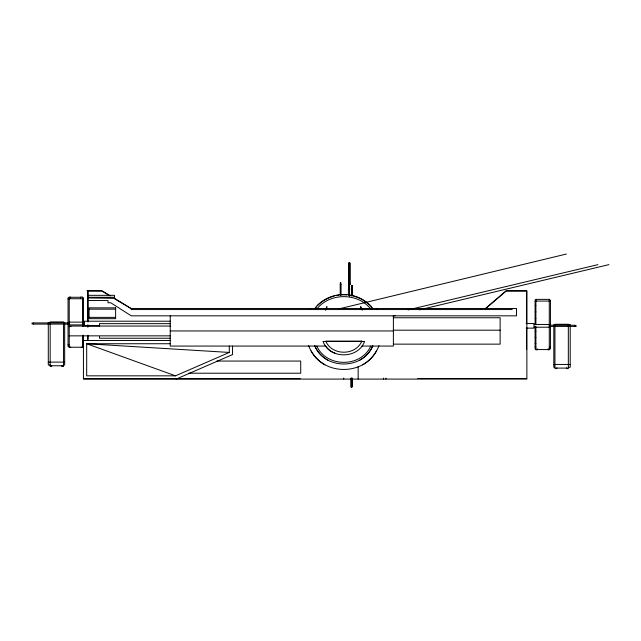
<?xml version="1.0" encoding="UTF-8"?>
<svg xmlns="http://www.w3.org/2000/svg" width="641" height="641" viewBox="0 0 641 641"><rect width="100%" height="100%" fill="white"/><g stroke="black" fill="none" stroke-linecap="round" stroke-linejoin="round"><path stroke-width="0.96" d="M326.517 309.531L326.91 306.574L325.396 310.236M370.794 346.068C361.075 367.766 326.501 367.758 316.79 346.068M372.605 346.068C362.862 369.961 324.723 369.961 314.971 346.068M314.899 308.481L317.167 305.533A37.683 37.683 0 0 1 370.458 305.573L372.685 308.481M315.035 308.746L316.197 307.239M316.894 308.922C329.875 292.536 357.718 292.544 370.69 308.93M376.411 351.06C363.199 375.594 324.33 375.57 311.141 351.02M485.413 308.481L506.15 290.75L526.878 290.75L526.878 379.087L83.434 379.087L83.434 340.483L170.634 340.483M485.509 308.746L506.246 291.022L526.614 291.022L526.614 323.761M170.482 343.736L86.687 343.736L86.687 375.834L175.498 375.834L229.294 352.438L229.294 346.068M176.179 379.087L232.547 354.569L232.547 346.068M339.249 308.81L566.356 254.044M408.205 309.867L597.909 264.645M393.165 316.125L395.112 315.66M419.414 309.859L608.95 264.613M350.523 284.275L349.537 284.275L349.537 296.262M352.342 287.993L351.645 287.993L351.645 295.838M349.81 288.963L348.424 288.963L348.424 294.852M87.256 290.75L101.927 290.75L110.308 295.813M88.378 291.07L87.256 291.126L87.256 290.389M87.753 295.325L114.491 295.325L114.491 298.353L131.245 308.481L516.51 308.481L516.51 315.829L131.245 315.829L110.741 302.76L108.009 302.76L108.009 300.525L87.753 300.525M70.59 297.272L80.734 297.272M87.753 297.288L114.491 297.288M69.228 297.841L68.058 297.841L68.058 346.605L69.228 346.605M82.609 297.777L83.386 297.777L83.386 326.221M69.228 298.738L82.609 298.738M68.058 299.018L69.228 299.018M82.609 298.986L83.386 298.986M535.884 300.1L535.107 300.1L535.107 324.827M549.273 300.164L550.443 300.164L550.443 348.928L549.273 348.928M535.884 301.062L549.273 301.062M535.107 301.318L535.884 301.318M549.273 301.35L550.443 301.35M535.107 305.621L535.884 305.621M89.083 309.162L115.628 309.162M535.107 311.943L535.884 311.943M89.083 317.367L115.628 317.367M393.382 317.752L500.124 317.752L500.124 344.145L393.382 344.145M535.107 318.369L535.884 318.369M170.506 321.213L84.444 321.213L84.444 325.804L99.716 325.804M69.228 322.135L84.444 322.135M50.166 322.519L48.291 322.519L48.291 364.993L50.166 364.993M63.547 322.527L64.669 322.527L64.669 364.985L63.547 364.985M69.228 322.928L33.3 322.928L33.3 324.098L69.228 324.098M33.3 323.088L32.05 323.088L32.05 323.921L33.3 323.937M526.149 323.545L534.049 323.545L534.049 328.136L526.149 328.136M170.234 323.657L99.515 323.657L99.515 326.029M534.049 324.458L549.273 324.458M554.946 324.586L568.327 324.586M69.228 324.891L84.444 324.891M554.946 324.851L553.824 324.851L553.824 367.317L554.946 367.317M568.327 324.851L570.202 324.851L570.202 367.325L568.327 367.325M553.824 325.099L554.946 325.099M568.327 325.091L570.202 325.091M549.273 325.251L574.665 325.251L574.665 326.421L549.273 326.421M574.665 325.412L575.979 325.412L575.979 326.245M69.228 326.053L170.234 326.053M574.665 326.261L575.979 326.261M69.228 326.581L71.007 326.581M534.049 327.214L549.273 327.214M393.382 330.187L500.124 330.187M170.234 330.948L393.382 330.948M535.107 331.237L535.884 331.237M69.228 335.852L170.234 335.852M535.107 337.511L535.884 337.511M170.234 338.24L99.515 338.24L99.515 336.349M535.107 343.576L535.884 343.576M68.058 344.754L69.228 344.754M82.609 344.778L83.386 344.778M361.828 346.068L393.382 346.068L393.382 315.829M82.609 346.677L83.386 346.677L83.386 335.187M535.107 347.101L535.884 347.101M549.273 347.085L550.443 347.085M69.228 347.23L82.609 347.23M535.884 349L535.107 349L535.107 326.557M549.273 349.081L547.855 349.081L547.855 349.778L549.273 349.778L549.273 299.371L535.884 299.371L535.884 324.562M535.884 349.553L549.273 349.553M216.73 361.059L300.717 361.059L300.717 373.214L188.574 373.214M50.166 362.117L63.547 362.117M48.291 362.213L50.166 362.213M63.547 362.221L64.669 362.221M554.946 364.441L568.327 364.441M553.824 364.545L554.946 364.545M568.327 364.545L570.202 364.545M63.547 365.787L51.609 365.763L51.609 366.275L50.166 366.275L50.166 321.934L63.547 321.934L63.547 366.275L61.712 366.275L61.712 365.763M50.166 365.851L51.609 365.851M556.789 368.094L566.884 368.094M417.764 378.527L526.245 378.527M83.899 378.671L300.252 378.671M87.753 297.929L114.491 298.353M229.294 352.438L86.687 343.736L175.498 375.834M109.395 295.581L101.855 291.022L88.017 291.022L88.017 321.95M114.419 298.618L131.165 308.746M370.835 306.51L372.549 308.746M362.213 310.252L360.707 306.598L361.091 309.555M566.884 367.662L566.884 368.599L568.327 368.599L568.327 324.266L554.946 324.266L554.946 368.599L556.789 368.599L556.789 367.605M537.334 348.752L537.334 349.778L535.884 349.778L535.884 326.517M526.614 327.735L526.614 349.561M512.087 308.481L512.087 309.555L131.245 309.555L131.245 308.481M480.982 308.481L480.982 309.555M385.962 378.118L385.962 379.087M383.47 378.118L383.47 379.087M377.108 308.481L377.108 309.555M358.151 366.692L358.151 379.087M352.342 295.838L352.254 285.445L351.733 285.445L351.821 295.838M352.125 285.445L352.173 295.838M352.133 378.158L352.133 386.956L350.915 386.956L350.915 378.158M351.869 285.445L351.869 287.993M351.957 378.158L351.957 386.956M351.709 378.158L351.709 386.956M351.348 378.158L351.348 386.956M350.002 283.963L350.002 262.962L348.712 262.962L348.712 288.963M349.81 262.962L349.81 283.963M349.161 262.962L349.161 288.963M348.904 262.962L348.904 288.963M343.768 378.102L343.768 379.087M340.98 295.164L340.98 284.356L340.211 284.356L340.211 295.164M340.868 284.356L340.868 282.793L340.315 282.793L340.315 284.356M340.595 282.793L340.595 295.164M310.476 308.481L310.476 309.555M170.234 315.829L170.234 346.068L325.756 346.068A17.147 17.147 0 0 0 335.027 353.199M88.378 290.389L88.378 291.11M88.017 324.947L88.017 326.942M88.001 335.764L88.001 338.416M87.857 338.736L87.857 340.099M87.753 290.75L87.753 321.51M87.753 325.043L87.753 327.038M87.753 335.331L87.753 340.483M82.609 326.221L82.609 297.039L80.734 297.039L80.734 298.073M82.609 335.836L82.609 347.454L81.159 347.23M70.638 346.973L70.638 347.454L69.228 347.454L69.228 297.039L70.59 297.039L70.59 297.969M378.967 345.723A37.683 37.683 0 0 1 362.614 364.849M324.931 364.825A37.683 37.683 0 0 1 308.601 345.675M317.351 305.733A37.41 37.41 0 0 1 334.129 296.054M336.028 295.605A37.41 37.41 0 0 1 338.929 295.108M340.892 294.9A37.41 37.41 0 0 1 346.741 294.908M348.696 295.116A37.41 37.41 0 0 1 351.605 295.613M353.495 296.07A37.41 37.41 0 0 1 369.569 305.084M372.966 345.836A32.202 32.202 0 0 1 359.873 360.098M327.671 360.082A32.202 32.202 0 0 1 314.595 345.795M361.853 341.1C355.603 355.915 331.974 355.907 325.732 341.1L361.853 341.1M364.569 341.485C357.999 359.281 329.586 359.281 323.008 341.485L364.569 341.485M115.628 307.856L89.083 307.856L89.083 318.665L115.628 318.665L115.628 307.856"/></g></svg>
